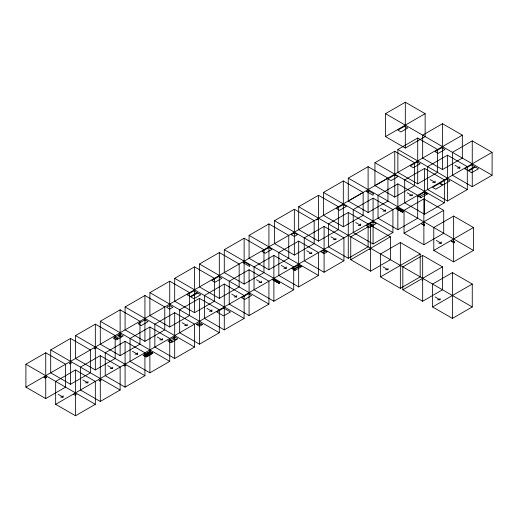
<?xml version="1.0" encoding="UTF-8"?>
<svg xmlns="http://www.w3.org/2000/svg" width="518" height="518" viewBox="0 0 518 518"><rect width="100%" height="100%" fill="white"/><g stroke="black" fill="none" stroke-linecap="round" stroke-linejoin="round"><path stroke-width="0.78" d="M403.14 210.858L402.829 212.471L396.011 208.534L398.795 208.353L403.14 210.858L401.586 211.752M385.47 113.682L405.309 102.227L425.149 113.682L425.149 136.59L405.309 148.044L385.47 136.59L385.47 113.682L492.1 175.246L492.1 152.337L472.261 140.883L452.421 152.337L452.421 175.246L472.261 186.7L492.1 175.246M385.47 136.59L425.149 113.682M25.9 364.232L45.739 352.777L65.579 364.232L65.579 387.134L45.739 398.588L25.9 387.134L25.9 364.232L95.331 404.318L95.331 381.41L75.498 369.956L55.659 381.41L55.659 404.318L75.498 415.773L95.331 404.318M50.699 349.915L70.539 338.461L90.372 349.915L90.372 372.818L70.539 384.272L50.699 372.818L50.699 349.915L120.131 390.002L120.131 367.094L100.291 355.639L80.458 367.094L80.458 390.002L100.291 401.456L120.131 390.002M75.498 335.593L95.331 324.145L115.171 335.593L115.171 358.501L95.331 369.956L75.498 358.501L75.498 335.593L144.93 375.686L144.93 352.777L125.091 341.323L105.251 352.777L105.251 375.686L125.091 387.134L144.93 375.686M100.291 321.277L120.131 309.822L139.97 321.277L139.97 344.185L120.131 355.639L100.291 344.185L100.291 321.277L169.729 361.363L169.729 338.461L149.89 327.007L130.05 338.461L130.05 361.363L149.89 372.818L169.729 361.363M125.091 306.96L144.93 295.506L164.769 306.96L164.769 329.869L144.93 341.323L125.091 329.869L125.091 306.96L194.528 347.047L194.528 324.145L174.689 312.691L154.85 324.145L154.85 347.047L174.689 358.501L194.528 347.047M149.89 292.644L169.729 281.19L189.569 292.644L189.569 315.553L169.729 327.007L149.89 315.553L149.89 292.644L219.321 332.731L219.321 309.822L199.488 298.374L179.649 309.822L179.649 332.731L199.488 344.185L219.321 332.731M174.689 278.328L194.528 266.874L214.361 278.328L214.361 301.236L194.528 312.691L174.689 301.236L174.689 278.328L244.12 318.415L244.12 295.506L224.281 284.052L204.442 295.506L204.442 318.415L224.281 329.869L244.12 318.415M199.488 264.012L219.321 252.557L239.161 264.012L239.161 286.92L219.321 298.374L199.488 286.92L199.488 264.012L268.92 304.098L268.92 281.19L249.08 269.736L229.241 281.19L229.241 304.098L249.08 315.553L268.92 304.098M224.281 249.695L244.12 238.241L263.96 249.695L263.96 272.604L244.12 284.052L224.281 272.604L224.281 249.695L293.719 289.782L293.719 266.874L273.88 255.419L254.04 266.874L254.04 289.782L273.88 301.236L293.719 289.782M249.08 235.379L268.92 223.925L288.759 235.379L288.759 258.281L268.92 269.736L249.08 258.281L249.08 235.379L318.512 275.466L318.512 252.557L298.679 241.103L278.839 252.557L278.839 275.466L298.679 286.92L318.512 275.466M274.501 220.7L294.334 209.246L314.173 220.7L314.173 243.609L294.334 255.063L274.501 243.609L274.501 220.7L343.933 260.787L343.933 237.885L324.093 226.431L304.254 237.885L304.254 260.787L324.093 272.241L343.933 260.787M298.679 206.74L318.512 195.292L338.351 206.74L338.351 229.649L318.512 241.103L298.679 229.649L298.679 206.74L472.261 306.96L472.261 284.052L452.421 272.604L432.588 284.052L432.588 306.96L452.421 318.415L472.261 306.96M323.472 192.424L343.311 180.97L363.15 192.424L363.15 215.333L343.311 226.787L323.472 215.333L323.472 192.424L392.909 232.511L392.909 209.609L373.07 198.154L353.231 209.609L353.231 232.511L373.07 243.965L392.909 232.511M348.264 178.14L368.104 166.686L387.943 178.14L387.943 201.049L368.104 212.503L348.264 201.049L348.264 178.14L473.471 250.427L473.471 227.519L453.632 216.071L433.793 227.519L433.793 250.427L453.632 261.881L473.471 250.427M374.928 162.717L394.768 151.262L414.607 162.717L414.607 185.625L394.768 197.08L374.928 185.625L374.928 162.717L444.366 202.803L444.366 179.901L424.527 168.447L404.688 179.901L404.688 202.803L424.527 214.258L444.366 202.803M397.869 149.475L417.709 138.021L437.542 149.475L437.542 172.384L417.709 183.838L397.869 172.384L397.869 149.475L467.301 189.562L467.301 166.654L447.461 155.199L427.628 166.654L427.628 189.562L447.461 201.016L467.301 189.562M442.501 123.705L422.669 135.159L422.669 158.068L442.501 169.522L462.341 158.068L462.341 135.159L442.501 123.705L442.501 169.522M25.9 387.134L363.15 192.424M374.928 185.625L462.341 135.159M348.264 201.049L387.943 178.14M43.881 377.473L45.429 376.58M316.653 219.988L318.207 219.095M44.496 377.829L46.05 376.936M69.295 363.513L70.843 362.619M45.118 378.185L46.665 377.292M69.917 363.869L71.465 362.976M116.414 338.099L120.131 335.955M348.271 212.471L328.431 223.925L328.431 246.833L348.271 258.281L368.11 246.833L368.11 223.925L348.271 212.471L348.271 258.281M397.856 183.871L378.023 195.318L378.023 218.227L397.856 229.681L417.696 218.227L417.696 195.318L397.856 183.871L397.856 229.681M55.659 404.318L492.1 152.337M73.634 394.651L75.188 393.758M291.854 268.667L298.679 264.724L301.774 266.517L294.956 270.454L291.854 268.667L294.334 268.667L298.679 266.161L301.774 266.517M417.709 196.005L424.527 192.068L427.628 193.855L420.804 197.798L417.709 196.005L420.493 196.186L424.838 193.68L427.628 193.855M99.055 380.691L100.602 379.798M196.387 324.501L199.488 322.708L202.583 324.501L199.488 326.288L196.387 324.501L202.583 324.501M273.258 280.115L273.88 279.759M396.626 208.89L397.403 208.443M99.242 380.801L100.79 379.908M74.877 395.37L76.424 394.476M99.676 381.054L101.224 380.16M143.687 355.639L145.241 354.746M148.957 352.596L150.511 351.703M273.88 280.478L275.116 279.759L279.461 282.265L279.461 283.696L272.636 279.759L275.116 279.759M397.248 209.246L398.795 208.353M322.546 252.739L325.647 250.945M144.308 355.995L145.862 355.102M149.579 352.952L151.126 352.059M274.501 280.834L275.738 280.115M294.334 268.667L294.956 269.023L299.294 266.517M370.59 225.356L350.751 236.81L350.751 259.719L370.59 271.167L390.43 259.719L390.43 236.81L370.59 225.356L370.59 271.167M397.869 209.609L399.417 208.715M146.167 355.283L149.89 353.134M170.966 340.967L174.689 338.817M144.93 356.358L146.477 355.458M150.201 353.315L151.748 352.421M275.116 281.19L276.359 280.478M398.491 209.965L400.038 209.071M145.552 356.714L147.099 355.821M150.822 353.671L152.37 352.777M275.738 281.552L276.981 280.834M399.106 210.321L400.66 209.427M276.359 281.909L277.596 281.19M399.728 210.684L401.275 209.784M276.981 282.265L278.218 281.552M400.349 211.04L401.897 210.146M277.596 282.621L278.839 281.909M400.971 211.396L402.518 210.502M278.218 282.983L279.461 282.265M423.873 198.886L404.034 210.34L404.034 233.249L423.873 244.703L443.712 233.249L443.712 210.34L423.873 198.886L423.873 244.703M278.839 283.34L279.461 282.983M402.208 212.115L402.985 211.668M350.751 259.719L390.43 236.81M369.353 249.695L370.59 248.977M404.034 233.249L443.712 210.34M400.349 242.534L380.51 253.988L380.51 276.897L400.349 288.351L420.189 276.897L420.189 253.988L400.349 242.534L400.349 288.351M380.51 276.897L420.189 253.988M422.669 255.419L402.829 266.874L402.829 289.782L422.669 301.236L442.501 289.782L442.501 266.874L422.669 255.419L422.669 301.236M433.793 250.427L473.471 227.519M451.806 241.459L452.298 241.174M452.421 241.822L453.418 241.246M453.043 242.178L454.033 241.608M453.664 242.534L454.156 242.249M402.829 289.782L442.501 266.874M422.047 280.115L422.824 279.668M432.588 306.96L472.261 284.052M457.381 168.085L459.861 168.085L459.861 166.654M432.588 182.407L435.062 182.407L435.062 180.97M409.647 195.649L412.127 195.649L412.127 194.218M382.983 211.072L385.463 211.072L385.463 209.641M358.191 225.356L360.67 225.356L360.67 223.925M333.391 239.672L335.871 239.672L335.871 238.241M438.752 243.272L441.232 243.272L441.232 241.841M309.214 253.632L311.694 253.632L311.694 252.201M283.799 268.305L286.279 268.305L286.279 266.874M385.47 269.736L387.95 269.736L387.95 268.305M259 282.621L261.48 282.621L261.48 281.19M234.201 296.937L236.681 296.937L236.681 295.506M437.542 299.805L440.022 299.805L440.022 298.374M209.401 311.26L211.881 311.26L211.881 309.822M184.609 325.576L187.089 325.576L187.089 324.145M159.809 339.892L162.289 339.892L162.289 338.461M135.01 354.208L137.49 354.208L137.49 352.777M110.211 368.525L112.691 368.525L112.691 367.094M85.412 382.841L87.892 382.841L87.892 381.41M60.619 397.157L63.099 397.157L63.099 395.726M454.901 165.223L459.861 168.085M430.108 179.539L435.062 182.407M407.167 192.787L412.127 195.649M380.503 208.21L385.463 211.072M436.273 240.404L441.232 243.272M355.711 222.494L360.67 225.356M330.911 236.81L335.871 239.672M382.99 266.874L387.95 269.736M435.062 296.937L440.022 299.805M306.734 250.77L311.694 253.632M281.319 265.443L286.279 268.305M256.52 279.759L261.48 282.621M231.721 294.075L236.681 296.937M206.922 308.391L211.881 311.26M182.129 322.708L187.089 325.576M173.135 337.924L176.237 339.711M169.418 340.067L172.52 341.861M157.33 337.03L162.289 339.892M118.583 335.062L121.685 336.849M148.342 352.24L151.437 354.027M147.721 352.596L150.822 354.39M147.099 352.952L150.201 354.746M146.477 353.315L149.579 355.102M145.862 353.671L148.957 355.458M145.241 354.027L148.342 355.821M114.86 337.205L117.962 338.999M144.619 354.39L147.721 356.177M132.53 351.346L137.49 354.208M124.469 365.3L125.091 365.663M107.731 365.663L112.691 368.525M82.938 379.979L87.892 382.841M58.139 394.295L63.099 397.157M424.527 192.068L424.838 193.68M420.493 196.186L420.804 197.798M472.261 140.883L472.261 186.7M453.632 216.071L453.632 261.881M452.421 272.604L452.421 318.415M447.461 155.199L447.461 201.016M424.527 168.447L424.527 214.258M417.709 138.021L417.709 183.838M405.309 102.227L405.309 148.044M394.768 151.262L394.768 197.08M373.07 198.154L373.07 243.965M368.104 166.686L368.104 212.503M343.311 180.97L343.311 226.787M324.093 226.431L324.093 272.241M318.512 195.292L318.512 241.103M298.679 241.103L298.679 286.92M294.956 269.023L294.956 270.454M294.334 209.246L294.334 255.063M273.88 255.419L273.88 301.236M268.92 223.925L268.92 269.736M249.08 269.736L249.08 315.553M244.12 238.241L244.12 284.052M224.281 284.052L224.281 329.869M219.321 252.557L219.321 298.374M199.488 298.374L199.488 344.185M194.528 266.874L194.528 312.691M174.689 312.691L174.689 358.501M169.729 281.19L169.729 327.007M149.89 327.007L149.89 372.818M144.93 295.506L144.93 341.323M125.091 341.323L125.091 387.134M120.131 309.822L120.131 355.639M100.291 355.639L100.291 401.456M95.331 324.145L95.331 369.956M75.498 369.956L75.498 415.773M70.539 338.461L70.539 384.272M45.739 352.777L45.739 398.588M373.381 193.68L373.07 195.292L366.252 191.356L369.043 191.174L373.381 193.68M404.688 126.211L397.869 130.147L400.971 131.935L407.789 127.998L404.688 126.211M95.642 347.584L94.095 348.478L94.716 348.841L96.264 347.947L95.642 347.584M193.907 290.857L187.089 294.794L190.184 296.581L197.008 292.644L193.907 290.857M218.706 276.541L211.881 280.478L214.983 282.265L221.801 278.328L218.706 276.541M268.92 247.546L262.102 251.483L265.197 253.276L272.021 249.339L268.92 247.546M294.334 232.873L291.239 234.66L294.334 236.454L297.436 234.66L294.334 232.873M343.311 204.597L336.493 208.534L339.594 210.321L346.412 206.384L343.311 204.597M394.768 174.89L387.95 178.827L391.051 180.614L397.869 176.677L394.768 174.89M417.087 162.004L410.269 165.941L413.364 167.728L420.189 163.792L417.087 162.004M441.886 147.688L435.062 151.625L438.163 153.412L444.981 149.475L441.886 147.688M120.131 334.162L113.312 338.099L116.414 339.892L123.232 335.955L120.131 334.162M144.93 319.846L138.112 323.782L141.213 325.576L148.031 321.639L144.93 319.846M169.729 305.529L166.628 307.323L169.729 309.11L172.824 307.323L169.729 305.529M197.623 293L190.805 296.937L193.907 298.731L200.725 294.794L197.623 293M125.401 364.769L123.854 365.663L124.469 366.019L126.023 365.125L125.401 364.769M223.666 308.035L216.841 311.972L223.666 315.909L230.484 311.972L223.666 308.035M248.459 293.719L241.641 297.656L244.742 299.443L251.56 295.506L248.459 293.719M324.093 250.052L320.992 251.839L324.093 253.632L327.195 251.839L324.093 250.052M369.353 223.925L366.252 225.712L369.353 227.506L372.448 225.712L369.353 223.925M373.07 221.775L369.969 223.569L373.07 225.356L376.172 223.569L373.07 221.775M439.406 183.476L432.588 187.412L435.683 189.206L442.501 185.269L439.406 183.476M446.846 179.183L440.022 183.119L443.123 184.913L449.941 180.97L446.846 179.183M471.639 164.866L464.821 168.803L467.922 170.59L474.741 166.654L471.639 164.866M149.89 351.346L143.072 355.283L146.167 357.07L152.991 353.134L149.89 351.346M174.689 337.03L167.871 340.967L170.966 342.754L177.784 338.817L174.689 337.03M475.362 167.016L468.544 170.953L471.639 172.74L478.464 168.803L475.362 167.016M245.364 262.581L242.884 262.581L249.702 266.517L249.702 265.086L245.364 262.581M424.216 224.1L421.425 223.925L424.527 225.712L424.216 224.1M453.975 241.284L451.184 241.103L454.286 242.897L453.975 241.284"/></g></svg>
